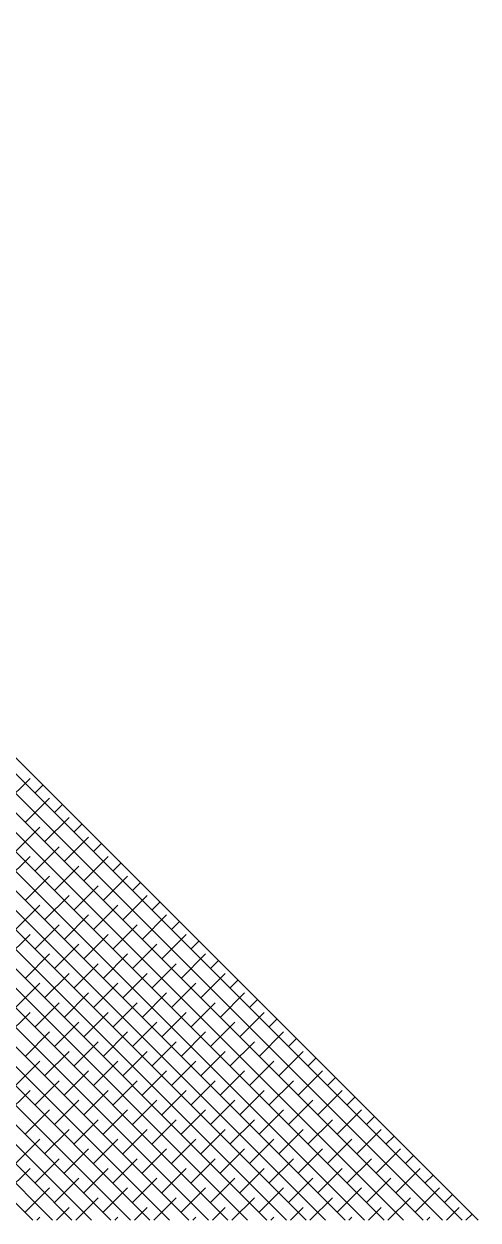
# Model space of a CAD drawing. Extents: x 34 to 831, y 17 to 546.
# Drawn here: x 142.167 to 142.579, y 54.465 to 55.55 of the extents above; entities that cross this region are included whole.
import ezdxf

# ---------------------------------------------------------------- set-up
doc = ezdxf.new("R2010")
doc.units = 0
doc.header["$LTSCALE"] = 8
doc.layers.get('0').update_dxf_attribs({"color": 2, "linetype": 'CONTINUOUS'})
doc.layers.add('OT', color=1, linetype='CONTINUOUS')

msp = doc.modelspace()

# ---------------------------------------------------------------- linework, layer by layer
for p, q in [((142.5641097674825, 54.46542308553603), (140.5786352754826, 56.45089757753635)), ((142.5464320979527, 54.46542308553603), (140.5786352754822, 56.43321990800655)), ((142.5287544284233, 54.46542308553603), (140.5786352754822, 56.41554223847675)), ((142.5110767588931, 54.46542308553603), (140.5786352754822, 56.39786456894694)), ((142.4933990893637, 54.46542308553603), (140.5786352754822, 56.38018689941805)), ((142.4757214198344, 54.46542308553649), (140.5786352754826, 56.36250922988779)), ((142.4580437503046, 54.46542308553603), (140.5786352754822, 56.34483156035844)), ((142.4403660807748, 54.46542308553603), (140.5786352754826, 56.32715389082864)), ((142.422688411245, 54.46542308553603), (140.5786352754822, 56.30947622129884)), ((142.4050107417156, 54.46542308553649), (140.5786352754822, 56.29179855176949)), ((142.3873330721858, 54.46542308553649), (140.5786352754826, 56.27412088223969)), ((142.3696554026565, 54.46542308553603), (140.5786352754826, 56.25644321271034)), ((142.3519777331267, 54.46542308553649), (140.5786352754826, 56.23876554318008)), ((142.3343000635969, 54.46542308553603), (140.5786352754822, 56.22108787365073)), ((142.3166223940671, 54.46542308553603), (140.5786352754822, 56.20341020412093)), ((142.2989447245373, 54.46542308553603), (140.5786352754822, 56.18573253459112)), ((142.2812670550079, 54.46542308553603), (140.5786352754822, 56.16805486506132)), ((142.2635893854776, 54.46542308553649), (140.5786352754822, 56.15037719553197)), ((142.2459117159488, 54.46542308553649), (140.5786352754826, 56.13269952600217)), ((142.2282340464189, 54.46542308553603), (140.5786352754822, 56.11502185647282)), ((142.2105563768891, 54.46542308553603), (140.5786352754826, 56.09734418694302)), ((142.1928787073593, 54.46542308553603), (140.5786352754822, 56.07966651741322)), ((142.1752010378295, 54.46542308553649), (140.5786352754822, 56.06198884788387)), ((142.1504686543281, 54.8437088596317), (142.1725657412401, 54.86580594654379)), ((142.1769851586225, 54.85254769439638), (142.1842479126224, 54.85981044839622)), ((142.1681463238576, 54.82603119010173), (142.1902434107697, 54.84812827701381)), ((142.1946628281521, 54.83487002486629), (142.2019255821519, 54.8421327788663)), ((142.1858239933872, 54.80835352057164), (142.2079210802992, 54.83045060748373)), ((142.1593074890927, 54.79951468580697), (142.1814045760048, 54.82161177271905)), ((142.2123404976815, 54.8171923553362), (142.2196032516817, 54.82445510933638)), ((142.2035016629163, 54.79067585104207), (142.2255987498284, 54.81277293795415)), ((142.1769851586223, 54.78183701627688), (142.1990822455343, 54.80393410318896)), ((142.2300181672113, 54.79951468580725), (142.2372809212111, 54.80677743980715)), ((142.1504686543278, 54.77299818151232), (142.1725657412399, 54.7950952684244)), ((142.1946628281521, 54.76415934674799), (142.2167599150641, 54.78625643366001)), ((142.2211793324464, 54.77299818151261), (142.2432764193586, 54.79509526842469)), ((142.2476958367415, 54.7818370162779), (142.2549585907411, 54.78909977027752)), ((142.1681463238569, 54.75532051198275), (142.190243410769, 54.77741759889483)), ((142.2388570019759, 54.75532051198252), (142.260954088888, 54.7774175988946)), ((142.2123404976821, 54.74648167721858), (142.2344375845944, 54.76857876413067)), ((142.2653735062711, 54.76415934674782), (142.2726362602709, 54.7714221007476)), ((142.1858239933872, 54.73764284245328), (142.2079210802992, 54.75973992936537)), ((142.2565346715062, 54.73764284245306), (142.2786317584182, 54.75973992936514)), ((142.2830511758009, 54.74648167721887), (142.2903139298003, 54.75374443121837)), ((142.1593074890927, 54.72880400768861), (142.1814045760048, 54.75090109460069)), ((142.2300181672117, 54.7288040076885), (142.252115254124, 54.75090109460058)), ((142.176985158623, 54.71112633815926), (142.199082245535, 54.73322342507134)), ((142.2035016629166, 54.7199651729232), (142.2255987498288, 54.74206225983528)), ((142.2476958367415, 54.71112633815954), (142.2697929236535, 54.73322342507163)), ((142.2742123410353, 54.71996517292348), (142.2963094279473, 54.74206225983556)), ((142.3007288453305, 54.72880400768878), (142.3079915993301, 54.73606676168845)), ((142.1504686543278, 54.70228750339396), (142.1725657412399, 54.72438459030604)), ((142.2211793324468, 54.70228750339373), (142.2432764193588, 54.72438459030582)), ((142.2918900105653, 54.70228750339402), (142.3139870974776, 54.7243845903061)), ((142.1946628281526, 54.69344866862917), (142.2167599150646, 54.71554575554126)), ((142.2653735062711, 54.69344866862946), (142.2874705931831, 54.71554575554154)), ((142.3184065148598, 54.71112633815869), (142.3256692688597, 54.71838909215853)), ((142.1681463238574, 54.68460983386387), (142.1902434107694, 54.70670692077596)), ((142.2388570019759, 54.68460983386416), (142.260954088888, 54.70670692077624)), ((142.3095676800951, 54.6846098338641), (142.3316647670072, 54.70670692077613)), ((142.3360841843889, 54.69344866862912), (142.343346938389, 54.70071142262913)), ((142.1858239933874, 54.66693216433441), (142.2079210802995, 54.6890292512465)), ((142.2123404976821, 54.67577099910022), (142.2344375845942, 54.69786808601231)), ((142.2565346715062, 54.66693216433475), (142.2786317584182, 54.68902925124678)), ((142.2830511758007, 54.67577099909937), (142.3051482627127, 54.69786808601145)), ((142.327245349624, 54.66693216433441), (142.3493424365363, 54.6890292512465)), ((142.1593074890932, 54.65809332956985), (142.1814045760052, 54.68019041648193)), ((142.2300181672117, 54.65809332957014), (142.2521152541237, 54.68019041648222)), ((142.3007288453296, 54.65809332956979), (142.3228259322418, 54.68019041648188)), ((142.3537618539192, 54.67577099909965), (142.3610246079188, 54.68303375309944)), ((142.2035016629166, 54.64925449480484), (142.2255987498288, 54.67135158171692)), ((142.2742123410358, 54.64925449480472), (142.2963094279478, 54.67135158171681)), ((142.3449230191543, 54.64925449480501), (142.3670201060663, 54.67135158171709)), ((142.1769851586228, 54.6404156600409), (142.199082245535, 54.66251274695298)), ((142.2476958367413, 54.64041566004005), (142.2697929236533, 54.66251274695213)), ((142.3184065148598, 54.64041566004033), (142.3405036017718, 54.66251274695242)), ((142.3714395234488, 54.65809332956957), (142.3787022774486, 54.66535608356952)), ((142.1504686543281, 54.63157682527509), (142.1725657412403, 54.65367391218717)), ((142.1946628281523, 54.62273799051081), (142.2167599150644, 54.6448350774229)), ((142.2211793324468, 54.63157682527537), (142.2432764193588, 54.65367391218746)), ((142.2653735062704, 54.62273799051047), (142.2874705931824, 54.64483507742256)), ((142.2918900105649, 54.63157682527515), (142.3139870974769, 54.65367391218717)), ((142.3360841843894, 54.62273799051025), (142.3581812713014, 54.64483507742233)), ((142.3626006886843, 54.63157682527554), (142.3846977755966, 54.65367391218763)), ((142.3891171929788, 54.64041566004016), (142.3963799469784, 54.64767841403977)), ((142.1681463238574, 54.61389915574551), (142.1902434107694, 54.6359962426576)), ((142.2388570019764, 54.61389915574546), (142.2609540888884, 54.63599624265748)), ((142.3095676800949, 54.61389915574568), (142.3316647670072, 54.63599624265777)), ((142.3802783582137, 54.61389915574597), (142.4023754451257, 54.63599624265805)), ((142.2123404976819, 54.60506032098073), (142.2344375845939, 54.62715740789281)), ((142.2830511758004, 54.60506032098101), (142.3051482627125, 54.62715740789309)), ((142.3537618539194, 54.60506032098084), (142.3758589408317, 54.62715740789292)), ((142.4067948625079, 54.62273799051059), (142.4140576165078, 54.63000074451043)), ((142.1858239933874, 54.59622148621611), (142.2079210802995, 54.61831857312814)), ((142.2565346715055, 54.59622148621577), (142.2786317584175, 54.61831857312785)), ((142.3272453496252, 54.59622148621622), (142.3493424365372, 54.61831857312831)), ((142.3979560277437, 54.59622148621651), (142.4200531146557, 54.61831857312859)), ((142.4244725320375, 54.60506032098056), (142.4317352860376, 54.61232307498051)), ((142.159307489093, 54.58738265145149), (142.1814045760052, 54.60947973836358)), ((142.230018167211, 54.58738265145115), (142.2521152541231, 54.60947973836323)), ((142.30072884533, 54.58738265145092), (142.322825932242, 54.60947973836301)), ((142.3714395234488, 54.58738265145132), (142.3935366103608, 54.60947973836335)), ((142.1769851586225, 54.5697049819214), (142.1990822455346, 54.59180206883349)), ((142.203501662917, 54.57854381668608), (142.2255987498293, 54.60064090359816)), ((142.2476958367411, 54.56970498192169), (142.2697929236533, 54.59180206883377)), ((142.2742123410358, 54.57854381668636), (142.2963094279478, 54.60064090359845)), ((142.3184065148603, 54.56970498192152), (142.3405036017723, 54.59180206883354)), ((142.3449230191543, 54.57854381668665), (142.3670201060663, 54.60064090359873)), ((142.3891171929781, 54.56970498192118), (142.4112142798904, 54.59180206883326)), ((142.4156336972733, 54.57854381668642), (142.4377307841853, 54.6006409035985)), ((142.4421502015671, 54.58738265145053), (142.4494129555674, 54.59464540545065)), ((142.1504686543281, 54.56086614715673), (142.1725657412403, 54.58296323406881)), ((142.2211793324461, 54.5608661471565), (142.2432764193582, 54.58296323406853)), ((142.2918900105658, 54.5608661471569), (142.3139870974778, 54.58296323406898)), ((142.3626006886843, 54.56086614715718), (142.3846977755966, 54.58296323406927)), ((142.4333113668024, 54.56086614715679), (142.4554084537144, 54.58296323406887)), ((142.1946628281516, 54.55202731239183), (142.2167599150639, 54.57412439930391)), ((142.2653735062706, 54.5520273123916), (142.2874705931827, 54.57412439930368)), ((142.3360841843894, 54.55202731239194), (142.3581812713014, 54.57412439930403)), ((142.4067948625077, 54.55202731239115), (142.4288919494199, 54.57412439930323)), ((142.4598278710969, 54.56970498192152), (142.4670906250967, 54.57696773592141)), ((142.1681463238579, 54.54318847762681), (142.1902434107699, 54.56528556453884)), ((142.2388570019764, 54.54318847762704), (142.2609540888884, 54.56528556453912)), ((142.3095676800949, 54.54318847762733), (142.3316647670069, 54.56528556453941)), ((142.3802783582139, 54.5431884776271), (142.4023754451259, 54.56528556453918)), ((142.4509890363324, 54.54318847762738), (142.4730861232447, 54.56528556453947)), ((142.4775055406269, 54.55202731239206), (142.4847682946265, 54.55929006639167)), ((142.1858239933867, 54.52551080809712), (142.207921080299, 54.54760789500921)), ((142.2123404976819, 54.53434964286237), (142.2344375845939, 54.55644672977445)), ((142.2565346715064, 54.52551080809758), (142.2786317584187, 54.54760789500966)), ((142.2830511758009, 54.5343496428622), (142.3051482627129, 54.55644672977428)), ((142.3272453496252, 54.52551080809786), (142.3493424365372, 54.54760789500995)), ((142.353761853919, 54.53434964286191), (142.375858940831, 54.55644672977394)), ((142.397956027743, 54.52551080809747), (142.420053114655, 54.54760789500955)), ((142.4244725320375, 54.5343496428622), (142.4465696189495, 54.55644672977428)), ((142.468666705862, 54.52551080809735), (142.4907637927743, 54.54760789500943)), ((142.1593074890925, 54.51667197333251), (142.1814045760045, 54.53876906024459)), ((142.2300181672113, 54.51667197333228), (142.2521152541235, 54.53876906024436)), ((142.30072884533, 54.51667197333268), (142.322825932242, 54.5387690602447)), ((142.3714395234485, 54.51667197333188), (142.3935366103606, 54.53876906024391)), ((142.4421502015675, 54.51667197333273), (142.4642472884798, 54.53876906024482)), ((142.4951832101565, 54.53434964286197), (142.5024459641563, 54.54161239686175)), ((142.203501662917, 54.50783313856772), (142.225598749829, 54.5299302254798)), ((142.2742123410355, 54.507833138568), (142.2963094279476, 54.52993022548009)), ((142.3449230191545, 54.50783313856778), (142.3670201060668, 54.52993022547986)), ((142.4156336972733, 54.50783313856812), (142.4377307841853, 54.52993022548014)), ((142.4863443753923, 54.507833138568), (142.5084414623043, 54.52993022548009)), ((142.1769851586225, 54.49899430380304), (142.1990822455346, 54.52109139071513)), ((142.2476958367415, 54.49899430380287), (142.2697929236535, 54.5210913907149)), ((142.3184065148596, 54.49899430380253), (142.3405036017716, 54.52109139071462)), ((142.3891171929781, 54.49899430380287), (142.4112142798901, 54.52109139071496)), ((142.4598278710971, 54.49899430380265), (142.4819249580091, 54.52109139071473)), ((142.5128608796863, 54.51667197333302), (142.5201236336857, 54.52393472733252)), ((142.1504686543276, 54.49015546903786), (142.1725657412396, 54.51225255594989)), ((142.2211793324473, 54.49015546903826), (142.2432764193593, 54.51225255595034)), ((142.2918900105658, 54.49015546903854), (142.3139870974778, 54.51225255595062)), ((142.3626006886836, 54.49015546903814), (142.3846977755957, 54.51225255595023)), ((142.4333113668029, 54.49015546903809), (142.4554084537149, 54.51225255595011)), ((142.5040220449214, 54.49015546903837), (142.5261191318334, 54.51225255595045)), ((142.5305385492156, 54.49899430380293), (142.5378013032155, 54.50625705780266)), ((142.1681463238576, 54.4724777995084), (142.1902434107697, 54.49457488642048)), ((142.1946628281521, 54.48131663427296), (142.2167599150641, 54.50341372118504)), ((142.2388570019762, 54.47247779950868), (142.2609540888884, 54.49457488642076)), ((142.2653735062706, 54.4813166342733), (142.2874705931829, 54.50341372118538)), ((142.3095676800954, 54.47247779950845), (142.3316647670074, 54.49457488642054)), ((142.3360841843892, 54.4813166342725), (142.3581812713012, 54.50341372118459)), ((142.3802783582139, 54.47247779950874), (142.4023754451259, 54.49457488642082)), ((142.4067948625084, 54.48131663427341), (142.4288919494204, 54.5034137211855)), ((142.4509890363329, 54.47247779950868), (142.4730861232451, 54.49457488642076)), ((142.4775055406269, 54.4813166342737), (142.4996026275389, 54.50341372118578)), ((142.521699714451, 54.47247779950828), (142.543796801363, 54.49457488642037)), ((142.2141246184747, 54.46542308553586), (142.2344375845944, 54.48573605165564)), ((142.284835296593, 54.46542308553609), (142.3051482627122, 54.48573605165529)), ((142.3555459747115, 54.46542308553626), (142.375858940831, 54.48573605165564)), ((142.4262566528305, 54.46542308553592), (142.44656961895, 54.48573605165541)), ((142.4969673309488, 54.46542308553609), (142.5172802970685, 54.48573605165569)), ((142.5482162187452, 54.48131663427284), (142.555478972745, 54.48857938827274)), ((142.1964469489449, 54.46542308553597), (142.2079210802999, 54.47689721689102)), ((142.2671576270634, 54.46542308553614), (142.2786317584184, 54.4768972168913)), ((142.3378683051819, 54.46542308553626), (142.3493424365365, 54.4768972168909)), ((142.4085789833007, 54.46542308553603), (142.4200531146555, 54.47689721689079)), ((142.4792896614192, 54.4654230855362), (142.490763792774, 54.47689721689113)), ((142.5500003395382, 54.46542308553586), (142.5614744708926, 54.47689721689028)), ((142.1787692794151, 54.46542308553603), (142.1814045760048, 54.46805838212572)), ((142.2494799575336, 54.46542308553626), (142.2521152541235, 54.46805838212606)), ((142.3201906356526, 54.46542308553597), (142.3228259322418, 54.46805838212526)), ((142.3909013137709, 54.46542308553609), (142.393536610361, 54.46805838212617)), ((142.4616119918894, 54.46542308553626), (142.4642472884798, 54.46805838212646)), ((142.5323226700084, 54.46542308553592), (142.5349579665981, 54.46805838212561)), ((142.5676780090675, 54.46542308553632), (142.5731566422746, 54.47090171874339))]:
    msp.add_line(p, q)
at = {"layer": 'OT'}
msp.add_line((140.5786352754826, 56.46542308553569), (142.5786352754826, 54.46542308553569), dxfattribs=at)

doc.saveas('drawing.dxf')
